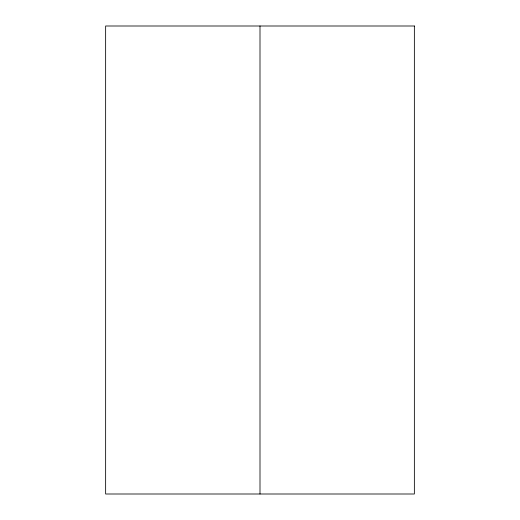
<?xml version="1.0" encoding="UTF-8"?>
<svg xmlns="http://www.w3.org/2000/svg" width="520" height="520" viewBox="0 0 520 520"><rect width="100%" height="100%" fill="white"/><g stroke="black" fill="none" stroke-linecap="round" stroke-linejoin="round"><path stroke-width="0.78" d="M260 26L260 494M414.362 26L105.638 26L105.638 494L414.362 494L414.362 26"/></g></svg>
